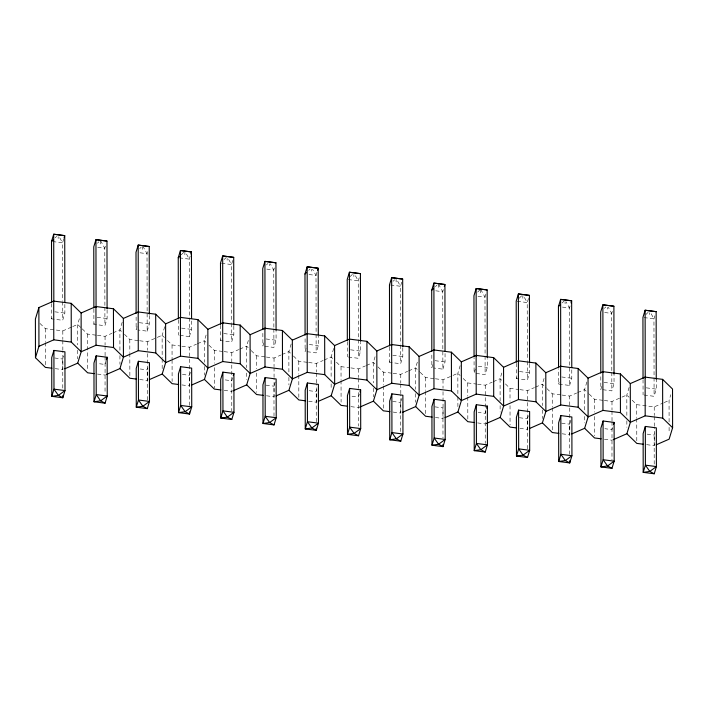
<?xml version="1.0" encoding="UTF-8"?>
<svg xmlns="http://www.w3.org/2000/svg" width="708" height="708" viewBox="0 0 708 708"><rect width="100%" height="100%" fill="white"/><g stroke="black" fill="none" stroke-linecap="round" stroke-linejoin="round"><path stroke-width="0.53" stroke-dasharray="3.54 2.66" d="M63.791 238.729L62.543 242.835L62.64 300.661M64.853 304.378L64.87 313.104L62.676 320.299L51.649 318.883L52.277 316.83M62.791 388.081L62.747 359.027L63.685 355.947M79.385 318.706L77.641 324.414L77.676 344.858M105.412 246.207L104.784 248.26L104.89 306.086M107.094 309.812L107.112 318.538L104.917 325.724L93.898 324.308L94.837 321.228M106.235 360.345L104.988 364.461L96.969 363.425M122.201 322.237L119.891 329.848L119.926 351.363M147.653 251.641L147.025 253.694L147.167 331.158L138.148 329.999M137.078 326.654L136.14 329.742L136.113 315.556M147.167 331.158L149.353 323.963L149.335 315.237M147.282 400.011L147.229 369.886L147.857 367.833M164.734 326.715L162.132 335.273L162.167 357.867M190.213 256.039L189.275 259.119L189.408 336.583L179.389 335.3M189.408 336.583L191.594 329.397L191.585 320.671M189.532 405.445L189.478 375.32L190.417 372.24M206.117 334.999L204.373 340.707L204.408 362.222M232.764 260.447L231.516 264.553L231.613 322.379M233.826 326.096L233.844 334.822L231.649 342.017L220.631 340.601L221.25 338.548M232.658 377.665L231.72 380.745L223.701 379.718M248.358 340.424L246.623 346.132L246.658 367.647M274.385 267.925L273.757 269.978L273.863 327.804M263.81 342.946L262.872 346.026L262.845 330.751M264.881 346.283L273.899 347.442L276.085 340.256L276.067 331.53M274.014 416.304L273.961 386.179L275.217 382.063M291.183 343.955L288.864 351.566L288.899 373.081M316.945 272.332L316.007 275.412L316.104 333.238M306.051 348.371L305.113 351.46L305.086 336.185M307.122 351.717L316.14 352.876L318.326 345.681L318.308 335.866M316.264 421.729L316.211 391.604L316.83 389.55M333.716 348.433L331.105 356.991L331.14 378.506M359.186 277.757L358.248 280.837L358.345 338.663M348.363 357.018L358.381 358.301L360.576 351.115L360.558 342.389M359.39 393.958L358.452 397.038L351.434 396.135M375.09 356.717L373.346 362.425L373.381 382.86M401.746 282.165L400.489 286.271L400.595 344.097M402.799 347.814L402.817 356.54L400.631 363.735L389.604 362.319L390.232 360.266M400.746 431.517L400.693 402.463L401.949 398.356M417.331 362.142L415.596 367.85L415.631 389.365M443.358 289.643L442.739 291.696L442.872 369.16L433.854 368.001M432.783 364.664L431.845 367.744L431.818 353.566M442.872 369.16L445.058 361.974L445.049 353.248M460.156 365.673L457.837 373.284L457.881 395.878M485.918 294.05L484.98 297.13L485.077 354.956M475.342 369.063L474.095 373.178L474.068 357.903M476.095 373.435L485.113 374.594L487.308 367.399L487.29 358.673M485.812 411.268L485.184 413.322L478.165 412.419M501.822 373.001L500.078 378.709L500.122 401.303M528.478 298.449L527.221 302.555L527.327 360.381M529.531 364.107L529.549 372.833L527.363 380.019L516.336 378.603L516.964 376.55M527.478 448.881L527.425 418.755L528.363 415.676M544.063 378.435L542.328 384.143L542.363 405.657M570.09 305.936L569.471 307.989L569.604 385.453L558.577 384.037L558.55 368.762M558.577 384.037L559.205 381.984M569.604 385.453L571.79 378.258L571.781 369.532M569.719 454.306L569.666 424.18L570.922 420.074M586.888 381.957L584.569 389.568L584.604 411.082M612.34 311.361L611.712 313.414L611.809 371.24M601.765 386.382L600.818 389.462L600.791 374.187M602.827 389.719L611.845 390.878L614.04 383.692L614.022 373.868M612.535 427.561L611.916 429.614L604.898 428.712M629.129 387.391L626.81 395.002L626.854 416.516M654.891 315.768L653.953 318.848L654.059 376.674M644.068 395.02L654.086 396.312L656.281 389.117L656.263 379.302M654.21 464.094L654.157 435.039L654.785 432.986M669.095 421.941L669.06 400.427L670.795 394.719M55.206 237.799L56.684 236.357M97.447 243.233L98.925 241.791M139.697 248.658L141.166 247.216M181.204 254.818L184.151 251.924M224.179 259.517L226.392 257.349M266.429 264.951L267.898 263.509M308.67 270.376L310.148 268.934M350.177 276.536L352.389 274.368M393.152 281.235L394.63 279.793M435.402 286.669L436.88 285.227M477.643 292.094L479.856 289.926M519.15 298.254L522.097 295.36M562.134 302.953L564.347 300.785M604.375 308.387L605.853 306.945M645.882 314.538L648.094 312.37M39.975 323.441L45.312 328.645L62.817 330.893L71.712 327.007M72.703 326.574L77.641 324.414L81.455 328.131M97.403 335.344L105.058 336.327L111.979 333.3M112.97 332.866L119.891 329.848L123.705 333.556M139.644 340.769L147.299 341.752L162.132 335.273L164.415 337.504M181.885 346.203L189.54 347.185L196.461 344.159M197.452 343.725L204.373 340.707L205.904 342.194M224.135 351.628L231.79 352.611L238.711 349.593M239.702 349.159L246.623 346.132L250.428 349.849M266.376 357.062L274.031 358.044L280.952 355.018M281.943 354.584L288.864 351.566L292.678 355.274M308.617 362.487L316.272 363.469L323.193 360.452M324.184 360.018L331.105 356.991L333.397 359.221M350.867 367.921L358.522 368.903L365.443 365.877M366.425 365.443L373.346 362.425L374.877 363.912M393.108 373.346L400.763 374.328L407.684 371.311M408.675 370.877L415.596 367.85L419.41 371.567M435.349 378.78L443.004 379.762L457.837 373.284L460.129 375.514M477.599 384.205L485.254 385.187L492.175 382.17M493.157 381.736L500.078 378.709L502.37 380.939M519.84 389.639L527.495 390.621L534.416 387.595M535.407 387.161L542.328 384.143L546.142 387.851M562.081 395.064L569.736 396.046L576.657 393.029M577.648 392.595L584.569 389.568L588.383 393.285M604.331 400.498L611.986 401.48L626.81 395.002L629.102 397.232M632.155 400.197L636.731 404.657L654.227 406.905L663.122 403.02M664.113 402.587L669.06 400.427M52.516 241.543L62.543 242.835L59.136 236.676M97.766 247.366L104.784 248.26L100.89 241.224M140.016 252.791L147.025 253.694L143.131 246.649M179.248 257.836L189.275 259.119L185.859 252.96M221.498 263.261L231.516 264.553L228.109 258.393M266.748 269.084L273.757 269.978L270.35 263.819M308.989 274.509L316.007 275.412L312.591 269.252M348.23 279.554L358.248 280.837L354.841 274.677M390.471 284.979L400.489 286.271L396.595 279.226M435.721 290.802L442.739 291.696L438.836 284.66M477.962 296.227L484.98 297.13L481.086 290.085M517.203 301.272L527.221 302.555L523.814 296.395M562.453 307.086L569.471 307.989L566.055 301.829M604.694 312.52L611.712 313.414L608.305 307.254M643.935 317.556L653.953 318.848L650.546 312.688M54.843 311.821L64.87 313.104M97.085 317.246L107.112 318.538M139.334 322.68L149.353 323.963M181.575 328.105L191.594 329.397M223.817 333.539L233.844 334.822M266.066 338.964L276.085 340.256M309.308 344.522L318.326 345.681M350.549 349.823L360.576 351.115M392.798 355.257L402.817 356.54M435.039 360.682L445.058 361.974M478.281 366.24L487.308 367.399M519.53 371.541L529.549 372.833M561.771 376.975L571.79 378.258M604.013 382.4L614.04 383.692M646.254 387.834L656.281 389.117M82.217 328.875L87.562 334.079L96.306 335.203M124.466 334.3L129.803 339.504L138.556 340.628M167.469 340.477L172.044 344.938L180.797 346.062M208.948 345.159L214.294 350.363L223.038 351.487M251.198 350.593L256.535 355.797L265.279 356.921M293.439 356.018L298.776 361.222L307.529 362.346M336.442 362.195L341.026 366.656L349.77 367.779M377.93 366.877L383.267 372.081L392.011 373.204M420.171 372.311L425.508 377.514L434.261 378.638M463.174 378.479L467.749 382.94L476.502 384.063M505.424 383.913L509.999 388.373L518.743 389.497M546.903 388.595L552.24 393.798L560.993 394.922M589.144 394.029L594.481 399.232L603.234 400.356M54.728 358L62.747 359.027M140.219 368.983L147.229 369.886M182.46 374.417L189.478 375.32M265.942 385.143L273.961 386.179M309.192 390.701L316.211 391.604M392.674 401.436L400.693 402.463M434.924 406.861L442.942 407.897L442.987 438.022M519.406 417.72L527.425 418.755M561.656 423.154L569.666 424.18M647.139 434.137L654.157 435.039M55.224 368.647L62.879 369.629L62.853 351.336M97.465 374.072L105.12 375.054M139.715 379.506L147.37 380.488L147.317 351.434M181.956 384.931L189.611 385.913L189.54 347.185M224.197 390.365L231.852 391.347M266.447 395.79L274.102 396.772L274.067 378.488M308.688 401.224L316.343 402.206L316.308 383.913M350.929 406.649L358.584 407.631M393.179 412.083L400.834 413.065L400.799 394.772M435.42 417.508L443.075 418.49L443.022 389.444M477.661 422.941L485.316 423.924M519.911 428.367L527.566 429.349L527.495 390.621M562.152 433.8L569.807 434.783L569.736 396.046M604.393 439.226L612.048 440.208M646.634 444.659L654.289 445.642L654.263 427.349M669.104 427.322L669.113 432.703M654.227 406.905L654.245 415.516M654.245 416.587L654.263 426.278M654.059 377.762L654.086 396.312M649.572 312.732L649.572 314.538M643.041 379.621L643.068 394.896M636.731 404.657L636.749 417.57M636.749 418.649L636.793 441.243M626.854 420.817L626.872 427.278M611.809 372.337L611.845 390.878M611.986 401.48L611.995 410.082M611.995 411.162L612.013 420.844M612.022 421.924L611.969 459.74M607.331 307.299L607.331 309.113M594.481 399.232L594.508 412.144M594.516 416.446L594.552 435.809M584.613 416.463L584.631 422.924M565.09 301.874L565.09 303.679M552.24 393.798L552.267 406.711M552.267 407.79L552.302 431.455M542.372 409.959L542.381 418.57M527.327 361.478L527.363 380.019M522.84 295.537L522.849 298.254M516.309 363.328L516.336 378.603M509.999 388.373L510.017 401.286M510.025 405.587L510.061 424.95M500.131 405.604L500.14 412.065M485.086 356.044L485.113 374.594M485.254 385.187L485.237 443.447M480.599 290.112L480.599 292.82M467.749 382.94L467.776 395.852M467.776 396.931L467.82 419.525M457.881 396.949L457.899 406.631M443.004 379.762L443.022 388.365M438.349 284.678L438.358 287.395M425.508 377.514L425.535 390.427M425.535 391.497L425.57 414.091M415.64 393.675L415.658 402.277M400.763 374.328L400.781 382.94M400.781 384.01L400.799 393.701M400.595 345.185L400.631 363.735M396.108 279.253L396.117 281.961M389.577 347.044L389.604 362.319M383.267 372.081L383.285 384.993M383.294 386.072L383.329 408.666M373.399 388.241L373.408 396.852M358.354 339.76L358.381 358.301M358.522 368.903L358.531 377.506M358.54 378.585L358.558 388.267M358.558 392.568L358.505 426.083M353.867 274.722L353.867 276.536M347.336 341.61L347.363 356.885M341.026 366.656L341.044 379.568M341.044 380.639L341.088 402.153M331.149 383.886L331.167 389.267M316.272 363.469L316.29 372.081M316.29 373.151L316.308 382.842M316.104 334.326L316.14 352.876M311.626 269.297L311.626 271.102M298.776 361.222L298.803 374.134M298.803 375.213L298.838 397.808M288.908 377.382L288.917 384.913M274.031 358.044L274.049 366.647M274.049 367.726L274.067 377.408M273.863 328.901L273.899 347.442M269.376 263.863L269.385 265.677M256.535 355.797L256.553 368.709M256.561 373.01L256.597 392.374M246.667 373.028L246.676 379.488M231.622 323.468L231.649 342.017M231.79 352.611L231.773 410.87M227.135 258.438L227.135 260.243M220.604 325.326L220.631 340.601M214.294 350.363L214.312 363.275M214.32 367.576L214.356 388.019M204.417 366.523L204.435 375.134M184.894 252.101L184.894 254.818M178.354 319.892L178.381 335.167M172.044 344.938L172.071 358.921M172.071 360L172.115 381.515M162.176 358.947L162.194 368.629M147.299 341.752L147.317 350.363M142.644 246.676L142.653 249.384M129.803 339.504L129.829 352.416M129.829 353.496L129.865 376.09M119.935 355.664L119.944 364.275M104.89 307.184L104.917 325.724M105.058 336.327L105.076 344.929M105.076 346.008L105.094 355.69M105.094 356.77L105.041 393.506M100.403 241.242L100.403 243.959M93.872 309.033L93.898 324.308M87.562 334.079L87.624 370.656M77.685 350.239L77.703 358.841M62.817 330.893L62.826 339.504M62.826 340.575L62.844 350.265M62.64 301.75L62.676 320.299M58.162 236.72L58.162 238.525M51.622 303.608L51.649 318.883M45.312 328.645L45.339 341.557M45.339 342.637L45.383 365.231"/><path stroke-width="1.06" d="M51.622 302.52L51.516 241.419L53.711 234.224L64.729 235.64L64.844 302.192M64.862 368.762L77.712 363.151L81.19 351.734L81.119 312.998L71.207 303.343L53.711 301.095L38.878 307.573L35.4 318.989L35.471 357.717L45.383 367.381L51.941 368.222M64.109 237.702L64.729 235.64L53.711 234.224L53.826 300.776M35.471 357.717L38.94 346.3L38.878 307.573M53.914 350.425L51.719 357.611L51.79 396.347L62.808 397.763L65.003 390.568L64.932 351.841L53.914 350.425L53.976 389.152L51.79 396.347L58.392 395.4L65.003 390.568L53.976 389.152L58.392 395.4L62.808 397.763L62.808 395.613M96.155 355.85L93.96 363.045L94.031 401.772L105.058 403.188L107.244 396.002L107.182 357.266L96.155 355.85L96.226 394.586L94.031 401.772L100.633 400.825L107.244 396.002L96.226 394.586L100.633 400.825L105.058 403.188M106.554 359.319L107.182 357.266M106.112 374.62L119.953 368.576L123.431 357.159L123.36 318.432L113.448 308.768L95.952 306.52L81.119 312.998M138.396 361.284L136.21 368.47L136.272 407.206L147.299 408.622L149.485 401.427L149.423 362.7L138.396 361.284L138.467 400.011L136.272 407.206L142.883 406.259L149.485 401.427L138.467 400.011L142.883 406.259L147.299 408.622M178.354 318.804L178.248 257.703L180.443 250.517L191.461 251.933L191.576 318.485M190.841 253.986L191.461 251.933L180.443 250.517L180.558 317.069M149.344 379.621L162.203 374.01L165.672 362.593L165.61 323.857L155.689 314.202L138.193 311.954L123.36 318.432M180.637 366.709L178.451 373.904L178.522 412.631L189.54 414.047L191.735 406.861L191.664 368.125L180.637 366.709L180.708 405.445L178.522 412.631L185.124 411.684L191.735 406.861L180.708 405.445L185.124 411.684L189.54 414.047L189.54 411.897M191.594 385.055L204.444 379.435L207.922 368.018L207.851 329.291L197.939 319.627L180.434 317.379L165.61 323.857M222.887 372.142L220.692 379.329L220.763 418.065L231.79 419.481L233.976 412.286L233.906 373.559L222.887 372.142L222.949 410.87L220.763 418.065L227.365 417.118L233.976 412.286L222.949 410.87L227.365 417.118L231.79 419.481M233.286 375.612L233.906 373.559M232.844 390.913L246.685 384.869L250.163 373.452L250.092 334.716L240.18 325.06L222.684 322.813L207.851 329.291M265.128 377.568L262.942 384.763L263.004 423.49L274.031 424.906L276.217 417.72L276.155 378.984L265.128 377.568L265.199 416.304L263.004 423.49L269.615 422.543L276.217 417.72L265.199 416.304L269.615 422.543L274.031 424.906M305.086 335.096L304.98 273.996L307.166 266.801L318.193 268.217L318.308 334.769M317.565 270.279L318.193 268.217L307.166 266.801L307.29 333.353M276.076 395.914L288.926 390.294L292.404 378.877L292.342 340.15L282.421 330.486L264.925 328.238L250.092 334.716M307.369 383.001L305.183 390.188L305.254 428.924L316.272 430.34L318.467 423.145L318.396 384.417L307.369 383.001L307.44 421.729L305.254 428.924L311.856 427.977L318.467 423.145L307.44 421.729L311.856 427.977L316.272 430.34L316.272 428.19M318.317 401.339L331.176 395.728L334.654 384.311L334.583 345.575L324.671 335.919L307.166 333.672L292.342 340.15M349.619 388.426L347.424 395.622L347.495 434.349L358.522 435.765L360.708 428.579L360.637 389.843L349.619 388.426L349.681 427.163L347.495 434.349L354.097 433.402L360.708 428.579L349.681 427.163L354.097 433.402L358.522 435.765M360.018 391.896L360.637 389.843M359.576 407.197L373.417 401.153L376.895 389.736L376.824 351.009L366.912 341.344L349.416 339.097L334.583 345.575M391.86 393.86L389.674 401.047L389.736 439.783L400.763 441.199L402.949 434.004L402.887 395.276L391.86 393.86L391.931 432.588L389.736 439.783L396.347 438.836L402.949 434.004L391.931 432.588L396.347 438.836L400.763 441.199M431.818 351.38L431.712 290.28L433.898 283.094L444.925 284.51L445.04 351.062M444.297 286.563L444.925 284.51L433.898 283.094L434.022 349.646M402.808 412.198L415.658 406.587L419.136 395.17L419.074 356.434L409.153 346.778L391.657 344.531L376.824 351.009M434.101 399.285L431.915 406.481L431.986 445.208L443.004 446.624L445.199 439.438L445.128 400.701L434.101 399.285L434.172 438.022L431.986 445.208L438.588 444.261L445.199 439.438L434.172 438.022L438.588 444.261L443.004 446.624L443.004 444.474M445.049 417.631L457.908 412.012L461.377 400.595L461.315 361.868L451.394 352.203L433.898 349.956L419.074 356.434M476.351 404.719L474.156 411.906L474.227 450.642L485.245 452.058L487.44 444.863L487.37 406.135L476.351 404.719L476.413 443.447L474.227 450.642L480.829 449.695L487.44 444.863L476.413 443.447L480.829 449.695L485.245 452.058M486.75 408.189L487.37 406.135M486.308 423.49L500.149 417.446L503.627 406.029L503.556 367.293L493.644 357.637L476.148 355.389L461.315 361.868M518.592 410.144L516.406 417.339L516.468 456.067L527.495 457.483L529.681 450.297L529.619 411.56L518.592 410.144L518.663 448.881L516.468 456.067L523.079 455.12L529.681 450.297L518.663 448.881L523.079 455.12L527.495 457.483M558.55 367.673L558.444 306.573L560.63 299.378L571.657 300.794L571.772 367.346M571.029 302.856L571.657 300.794L560.63 299.378L560.745 365.93M529.54 428.49L542.39 422.871L545.868 411.454L545.797 372.727L535.885 363.062L518.389 360.815L503.556 367.293M560.833 415.578L558.647 422.764L558.709 461.501L569.736 462.917L571.931 455.722L571.86 416.994L560.833 415.578L560.904 454.306L558.709 461.501L565.32 460.554L571.931 455.722L560.904 454.306L565.32 460.554L569.736 462.917L569.736 460.766M571.781 433.916L584.64 428.305L588.109 416.888L588.047 378.152L578.126 368.496L560.63 366.248L545.797 372.727M603.083 421.003L600.888 428.198L600.959 466.926L611.977 468.342L614.172 461.156L614.101 422.419L603.083 421.003L603.145 459.74L600.959 466.926L607.561 465.979L614.172 461.156L603.145 459.74L607.561 465.979L611.977 468.342M613.482 424.473L614.101 422.419M613.04 439.774L626.881 433.73L630.359 422.313L630.288 383.586L620.376 373.921L602.88 371.673L588.047 378.152M645.324 426.437L643.13 433.623L643.2 472.36L654.227 473.776L656.413 466.581L656.351 427.853L645.324 426.437L645.395 465.165L643.2 472.36L649.802 471.413L656.413 466.581L645.395 465.165L649.802 471.413L654.227 473.776M630.288 383.586L645.121 377.107L662.617 379.355L672.529 389.011L672.6 427.747L669.122 439.164L656.272 444.774M51.516 241.419L52.994 239.968M178.248 257.703L179.726 256.261M304.98 273.996L306.458 272.545M431.712 290.28L433.19 288.837M558.444 306.573L559.922 305.121M38.94 346.3L53.773 339.822L71.269 342.07L81.19 351.734L96.014 345.256L113.519 347.504L123.431 357.159L138.264 350.681L155.76 352.929L165.672 362.593L180.505 356.115L198.001 358.363L207.922 368.018L222.746 361.54L240.251 363.788L250.163 373.452L264.996 366.974L282.492 369.222L292.404 378.877L307.237 372.399L324.733 374.647L334.654 384.311L349.478 377.833L366.974 380.081L376.895 389.736L391.728 383.258L409.224 385.506L419.136 395.17L433.969 388.692L451.465 390.94L461.377 400.595L476.21 394.117L493.706 396.365L503.627 406.029L518.46 399.551L535.956 401.799L545.868 411.454L560.701 404.976L578.197 407.224L588.109 416.888L602.942 410.41L620.438 412.658L630.359 422.313L645.183 415.835L662.688 418.083L672.6 427.747M107.094 308.715L106.979 241.074L95.952 239.658L93.766 246.844L93.872 307.945M149.335 314.148L149.22 246.499L138.193 245.083L136.007 252.278L136.113 313.379M233.826 325.007L233.711 257.358L222.684 255.942L220.489 263.137L220.595 324.237M276.067 330.432L275.952 262.792L264.925 261.376L262.739 268.562L262.845 329.663M360.558 341.291L360.434 273.651L349.416 272.235L347.221 279.421L347.327 340.521M402.799 346.725L402.684 279.076L391.657 277.66L389.471 284.855L389.577 345.955M487.29 357.584L487.166 289.935L476.148 288.519L473.953 295.714L474.059 356.814M529.531 363.009L529.416 295.369L518.389 293.953L516.203 301.139L516.309 362.239M614.022 373.868L613.898 306.228L602.88 304.812L600.685 311.998L600.791 373.098M656.263 379.302L656.148 311.653L645.121 310.237L642.935 317.432L643.041 378.532M106.979 241.074L95.952 239.658L96.067 307.299M149.22 246.499L138.193 245.083L138.317 312.732M233.711 257.358L222.684 255.942L222.799 323.591M275.952 262.792L264.925 261.376L265.049 329.016M360.434 273.651L349.416 272.235L349.531 339.875M402.684 279.076L391.657 277.66L391.772 345.309M487.166 289.935L476.148 288.519L476.263 356.168M529.416 295.369L518.389 293.953L518.504 361.593M613.898 306.228L602.88 304.812L602.995 372.452M656.148 311.653L645.121 310.237L645.236 377.886M94.191 373.647L87.624 372.806L77.712 363.151M136.432 379.081L129.874 378.24L119.953 368.576M178.673 384.506L172.115 383.665L162.203 374.01M220.923 389.94L214.356 389.099L204.444 379.435M263.164 395.365L256.606 394.524L246.685 384.869M305.405 400.799L298.847 399.958L288.926 390.294M347.655 406.224L341.088 405.383L331.176 395.728M389.896 411.658L383.329 410.817L373.417 401.153M432.137 417.083L425.579 416.242L415.658 406.587M474.387 422.517L467.82 421.676L457.908 412.012M516.628 427.942L510.061 427.101L500.149 417.446M558.869 433.376L552.311 432.535L542.39 422.871M601.11 438.801L594.552 437.96L584.64 428.305M643.36 444.235L636.793 443.394L626.881 433.73M662.617 379.355L662.688 418.083M645.121 377.107L645.183 415.835M620.376 373.921L620.438 412.658M602.88 371.673L602.942 410.41M578.126 368.496L578.197 407.224M560.63 366.248L560.701 404.976M535.885 363.062L535.956 401.799M518.389 360.815L518.46 399.551M493.644 357.637L493.706 396.365M476.148 355.389L476.21 394.117M451.394 352.203L451.465 390.94M433.898 349.956L433.969 388.692M409.153 346.778L409.224 385.506M391.657 344.531L391.728 383.258M366.912 341.344L366.974 380.081M349.416 339.097L349.478 377.833M324.671 335.919L324.733 374.647M307.166 333.672L307.237 372.399M282.421 330.486L282.492 369.222M264.925 328.238L264.996 366.974M240.18 325.06L240.251 363.788M222.684 322.813L222.746 361.54M197.939 319.627L198.001 358.363M180.434 317.379L180.505 356.115M155.689 314.202L155.76 352.929M138.193 311.954L138.264 350.681M113.448 308.768L113.519 347.504M95.952 306.52L96.014 345.256M71.207 303.343L71.269 342.07M53.711 301.095L53.773 339.822"/></g></svg>
